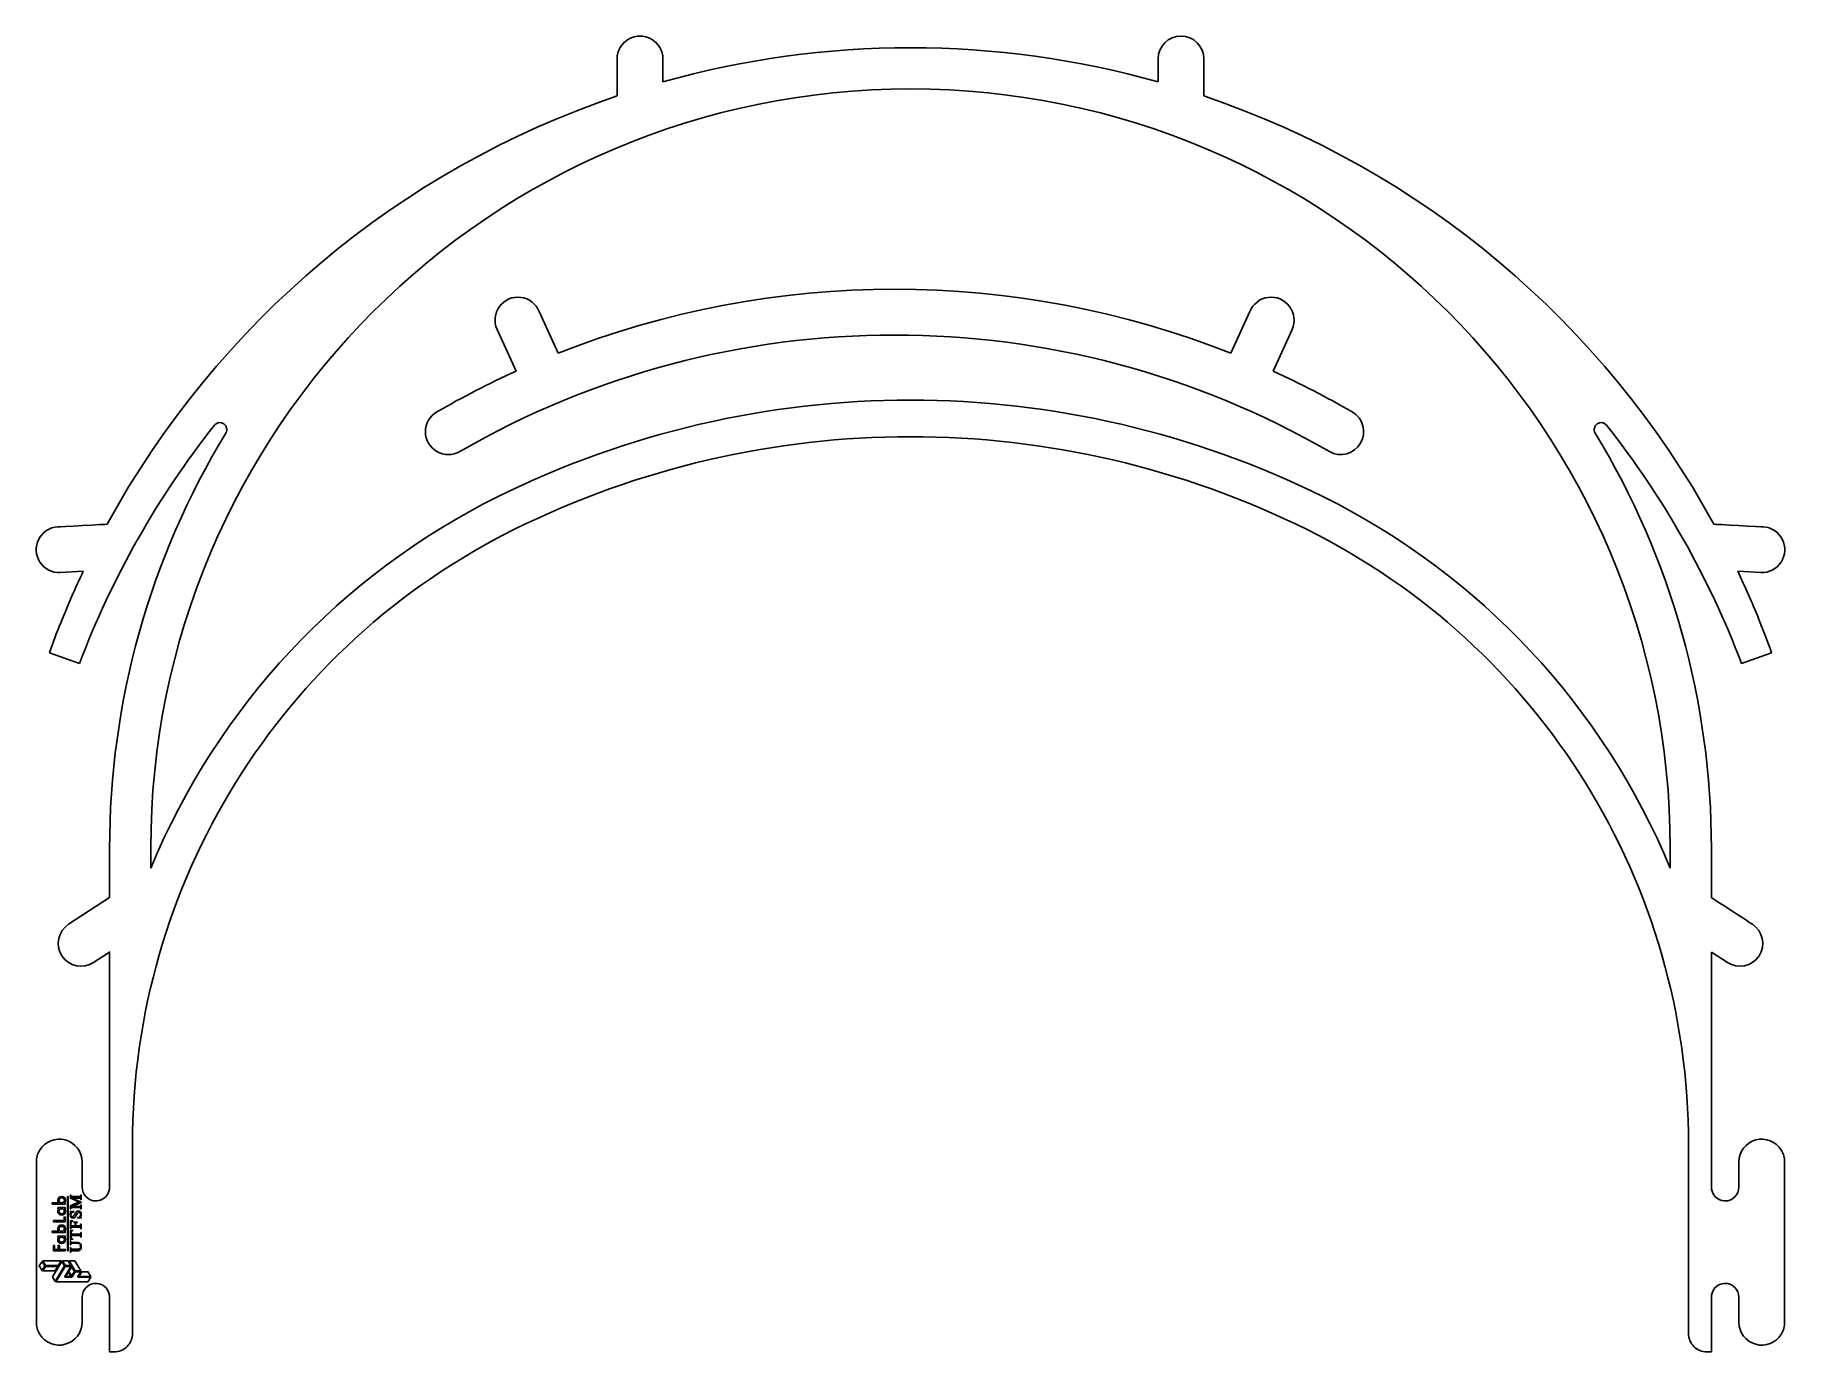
# Model space of a CAD drawing. Extents: x 27 to 570, y 415 to 823.
import ezdxf

# ---------------------------------------------------------------- set-up
doc = ezdxf.new("R2010")
doc.units = 0
doc.layers.get('0').update_dxf_attribs({"linetype": 'CONTINUOUS'})

msp = doc.modelspace()

# ---------------------------------------------------------------- linework, layer by layer
at = {"color": 7}
for points in [[(375.162542, 808.770754), (375.162542, 815.857369)], [(389.335771, 815.857369), (389.335771, 804.384821)], [(189.36591, 724.686161), (183.5046, 737.590631)], [(397.715925, 724.686161), (403.577235, 737.590631)], [(176.314808, 719.147666), (170.453497, 732.052144)], [(410.767027, 719.147666), (416.62833, 732.052144)], [(565.164548, 631.954886), (555.830573, 628.592111)], [(546.51093, 571.308836), (546.51093, 556.111511), (546.51243, 556.136261)], [(37.777642, 547.900586), (50.44665, 556.135886), (50.44815, 556.111136)], [(50.447932, 466.426886), (50.447932, 539.232236), (45.5022, 536.017361)], [(551.456662, 536.017361), (546.51093, 539.232236)], [(551.45688, 536.017736), (551.456662, 536.017361)], [(57.534547, 479.624036), (57.534547, 425.324561)], [(546.51093, 432.411161), (546.51093, 425.324561), (546.51093, 415.403261), (545.093602, 415.403261)], [(51.86526, 415.403261), (50.447932, 415.403261), (50.447932, 425.324561)], [(539.424315, 421.072586), (539.424315, 425.324561)]]:
    msp.add_lwpolyline(points, dxfattribs=at)
msp.add_lwpolyline([(426.353445, 680.228261)], close=True, dxfattribs=at)
at = {"color": 1}
for points in [[(36.74568, 461.620306), (36.74568, 461.220954), (32.702058, 461.220954), (32.702058, 461.620306), (34.765514, 461.620306)], [(36.423951, 461.620306), (36.74568, 461.620306)], [(38.401875, 459.730316), (38.311665, 459.730316), (38.311665, 460.666418), (40.89788, 461.86573), (38.311665, 463.045435), (38.311665, 463.981437), (38.401875, 463.981437), (38.401875, 463.866905)], [(41.044102, 463.045435), (38.835728, 463.045435), (41.616955, 461.770605), (41.616955, 461.690173)], [(41.616955, 461.690173), (38.835728, 460.412886), (41.044102, 460.412886)], [(38.884518, 463.513386), (41.044102, 463.513386)], [(41.526745, 463.866905), (41.526745, 463.981437), (41.616955, 463.981437), (41.616955, 462.577485), (41.526745, 462.577485), (41.526745, 462.694371)], [(34.443735, 459.734614), (34.443735, 460.133966), (36.74568, 460.133966), (36.74568, 459.734614), (36.423951, 459.734614)], [(34.77103, 459.734614), (34.443735, 459.734614)], [(38.236057, 458.860475), (39.379306, 458.860475), (39.379306, 458.770265)], [(38.236057, 458.770265), (38.236057, 458.860475)], [(38.40186, 453.69315), (38.40186, 453.576163), (38.31165, 453.576163), (38.31165, 456.035612), (39.038047, 456.067303), (39.038047, 455.982007)], [(41.044102, 460.198367), (38.884518, 460.198367)], [(39.337862, 455.550561), (39.337862, 455.640772), (40.456691, 455.640772), (40.456691, 455.550561)], [(41.692584, 457.00552), (41.692584, 456.915311), (40.559062, 456.915311), (40.559062, 457.00552)], [(41.526745, 460.763899), (41.526745, 460.880937), (41.616955, 460.880937), (41.616955, 459.730316), (41.526745, 459.730316), (41.526745, 459.847455)], [(36.74568, 452.801542), (36.74568, 452.402189), (32.702058, 452.402189), (32.702058, 452.801542), (34.765514, 452.801542)], [(34.443735, 450.915853), (34.443735, 451.315207), (36.74568, 451.315207), (36.74568, 450.915853), (36.423951, 450.915853)], [(34.77103, 450.915853), (34.443735, 450.915853)], [(36.423951, 452.801542), (36.74568, 452.801542)], [(38.311665, 453.035312), (39.086802, 453.071866), (39.086802, 452.979299)], [(39.086802, 450.390628), (39.086802, 450.29796), (38.311665, 450.336923), (38.311665, 453.035312)], [(38.492071, 455.245882), (38.492071, 454.517029)], [(38.492071, 454.517029), (39.79127, 454.517029), (39.79127, 455.119115)], [(38.518913, 452.374754), (38.518913, 451.909211), (41.044102, 451.909211)], [(41.044102, 451.44121), (38.518913, 451.44121), (38.518913, 451.043863)], [(41.031952, 454.049027), (38.896638, 454.049027)], [(39.993504, 455.119115), (39.993504, 454.517029), (41.031952, 454.517029)], [(41.526745, 452.260224), (41.526745, 452.374754), (41.616955, 452.374754), (41.616955, 450.97321), (41.526745, 450.97321), (41.526745, 451.090147)], [(41.52678, 454.875363), (41.52678, 454.994807), (41.61694, 454.994807), (41.61694, 453.576163), (41.52678, 453.576163), (41.52678, 453.69315)], [(38.401865, 448.623698), (38.311655, 448.623698), (38.311655, 449.793725), (38.401865, 449.793725), (38.401865, 449.669366)], [(38.401865, 446.39331), (38.401865, 446.269001), (38.311655, 446.269001), (38.311655, 447.697424), (38.401865, 447.697424), (38.401865, 447.570658)], [(38.401865, 448.748006), (38.401865, 448.623698)], [(40.234856, 449.09902), (38.896643, 449.09902)], [(38.896643, 447.217188), (40.337302, 447.217188)], [(40.188522, 446.749187), (38.896643, 446.749187)], [(38.91615, 449.318403), (40.256819, 449.318403)], [(36.567972, 438.768276), (38.446444, 441.848266), (38.49027, 441.920173), (36.741071, 441.920173), (33.837089, 437.158028), (43.72834, 437.158028), (44.596596, 438.582339), (40.743825, 438.582339)], [(40.639424, 438.768276), (41.543483, 440.251256), (39.794184, 440.251256), (38.815509, 438.645922)], [(38.708149, 438.582339), (38.708096, 438.582339), (36.67237, 438.582339)], [(38.813955, 438.643265), (38.8125, 438.640958)]]:
    msp.add_lwpolyline(points, dxfattribs=at)
for points in [[(37.657798, 463.528378), (37.657798, 457.933579), (37.41259, 457.933579), (37.41259, 463.528378)], [(33.045931, 456.162648), (36.357389, 456.162648), (36.357389, 457.183294), (36.74566, 457.183294), (36.74566, 455.752163), (33.045931, 455.752163)], [(37.657798, 457.933579), (37.657798, 452.338781), (37.41259, 452.338781), (37.41259, 457.933579)], [(37.657798, 452.338781), (37.657798, 446.743982), (37.41259, 446.743982), (37.41259, 452.338781)], [(33.434257, 448.431006), (33.434257, 447.155274), (34.526961, 447.155274), (34.526961, 448.386628), (34.915231, 448.386628), (34.915231, 447.155274), (36.745665, 447.155274), (36.745665, 446.744789), (33.045936, 446.744789), (33.045936, 448.431006)], [(29.54843, 443.476225), (28.674458, 442.042587), (29.548481, 440.608798), (30.423306, 442.042486)], [(30.635553, 441.920218), (29.766395, 440.495907), (33.550617, 440.495907), (34.418924, 441.920218)], [(34.567999, 442.164774), (35.436305, 443.589086), (29.76654, 443.589086), (30.635649, 442.164774)], [(32.745107, 438.704637), (33.619281, 437.270648), (36.52913, 442.042421), (35.654254, 443.47621)], [(38.490646, 442.164774), (37.621538, 443.588985), (35.872289, 443.588985), (36.741397, 442.164774)], [(37.547449, 439.904686), (36.890503, 438.826975), (38.49027, 438.826975), (37.69001, 440.13836)], [(37.833379, 440.373469), (38.708204, 438.939781), (39.582277, 440.373519), (38.708054, 441.807558)], [(39.794164, 440.495842), (41.543513, 440.495842), (39.656868, 443.58902), (37.90802, 443.58902)], [(44.596992, 438.826965), (43.728636, 440.251276), (41.830306, 440.251276), (40.962, 438.826965)]]:
    msp.add_lwpolyline(points, close=True, dxfattribs=at)
at = {"color": 7}
for points in [[(207.623528, 815.857369), (207.623528, 818.389172), (208.974229, 820.728655), (211.166835, 821.994557)], [(211.166835, 821.994557), (213.359441, 823.260458), (216.060844, 823.260458), (218.25345, 821.994557)], [(218.25345, 821.994557), (220.446056, 820.728655), (221.796757, 818.389172), (221.796757, 815.857369)], [(221.796757, 808.770754), (271.947522, 822.862987), (325.011778, 822.862987), (375.162542, 808.770754)], [(375.162542, 815.857369), (375.162542, 819.771198), (378.335328, 822.943983), (382.249156, 822.943983)], [(382.249156, 822.943983), (386.162985, 822.943983), (389.335771, 819.771198), (389.335771, 815.857369)], [(207.623527, 804.384821), (207.623527, 804.384821), (207.623527, 815.857369), (207.623528, 815.857369)], [(221.796757, 815.857369), (221.796757, 815.857369), (221.796757, 808.770754), (221.796757, 808.770754)], [(49.704218, 671.753786), (83.824499, 734.223515), (140.198411, 781.570038), (207.623527, 804.384821)], [(63.203843, 571.308836), (63.227039, 701.231552), (168.556714, 806.542422), (298.479431, 806.542422)], [(298.479431, 806.542422), (428.402149, 806.542422), (533.731823, 701.231552), (533.75502, 571.308836)], [(389.335771, 804.384821), (456.760743, 781.570083), (513.13456, 734.223707), (547.254862, 671.754161)], [(397.715925, 724.686161), (330.784047, 751.134901), (256.297788, 751.134901), (189.36591, 724.686161)], [(428.186588, 694.271261), (344.867557, 742.375526), (242.214278, 742.375526), (158.895247, 694.271261)], [(171.211609, 739.205276), (169.678546, 737.135536), (169.388334, 734.397252), (170.453497, 732.052144)], [(177.83323, 742.015289), (175.279489, 742.350714), (172.744672, 741.275016), (171.211609, 739.205276)], [(183.5046, 737.590631), (182.558023, 739.986064), (180.386971, 741.679863), (177.83323, 742.015289)], [(409.248611, 742.01541), (406.694839, 741.679964), (404.523778, 739.986113), (403.577235, 737.590631)], [(415.870304, 739.205365), (414.337236, 741.275141), (411.802383, 742.350856), (409.248611, 742.01541)], [(416.62833, 732.052144), (417.693553, 734.397261), (417.403373, 737.135588), (415.870304, 739.205365)], [(176.314808, 719.147666), (167.946612, 715.34678), (159.768226, 711.141151), (151.808633, 706.545686)], [(426.353445, 680.228261), (345.789409, 720.199215), (251.169454, 720.199215), (170.605418, 680.228261)], [(435.273202, 706.545686), (427.313609, 711.141151), (419.135223, 715.34678), (410.767027, 719.147666)], [(151.808643, 706.545668), (149.616035, 705.27977), (148.26533, 702.940289), (148.265326, 700.408486)], [(421.314075, 670.071086), (343.924976, 708.46683), (253.033886, 708.46683), (175.644787, 670.071086)], [(437.867089, 696.865177), (439.823998, 700.254656), (438.66267, 704.588759), (435.273192, 706.545668)], [(82.964467, 702.426236), (65.283368, 680.127288), (51.170093, 655.219371), (41.128508, 628.591736)], [(50.44815, 571.308461), (50.448156, 616.692028), (62.899994, 661.205696), (86.447745, 700.002236)], [(85.844774, 702.850497), (84.923256, 703.491779), (83.661942, 703.305991), (82.964467, 702.426236)], [(86.447745, 700.002236), (87.03034, 700.961935), (86.766293, 702.209216), (85.844774, 702.850497)], [(148.265326, 700.408486), (148.265321, 697.876682), (149.616019, 695.537197), (151.808623, 694.271292)], [(511.114306, 702.850872), (510.192787, 702.209591), (509.92874, 700.96231), (510.511335, 700.002611)], [(510.511335, 700.002611), (534.059086, 661.206071), (546.510924, 616.692403), (546.51093, 571.308836)], [(513.994613, 702.426611), (513.297138, 703.306366), (512.035824, 703.492154), (511.114306, 702.850872)], [(555.830573, 628.592111), (545.788987, 655.219746), (531.675712, 680.127663), (513.994613, 702.426611)], [(151.808623, 694.271292), (154.001226, 693.005386), (156.702629, 693.005382), (158.895237, 694.27128)], [(428.186598, 694.27128), (431.576077, 692.314371), (435.91018, 693.475698), (437.867089, 696.865177)], [(170.605418, 680.228261), (122.072407, 656.149139), (83.914466, 615.291669), (63.203843, 565.228436)], [(533.75502, 565.228436), (513.044397, 615.291669), (474.886455, 656.149139), (426.353445, 680.228261)], [(28.883814, 660.008671), (27.503955, 662.13141), (27.361381, 664.829047), (28.509797, 667.085409)], [(28.509797, 667.085409), (29.658213, 669.341771), (31.923148, 670.814063), (34.451423, 670.947686)], [(34.451423, 670.947686), (34.451423, 670.947686), (49.704217, 671.753786), (49.704218, 671.753786)], [(175.644787, 670.071086), (103.296481, 634.176275), (57.534542, 560.387363), (57.534547, 479.624036)], [(539.424315, 479.624036), (539.42432, 560.387363), (493.662382, 634.176275), (421.314075, 670.071086)], [(547.254862, 671.754161), (547.254862, 671.754161), (562.507658, 670.948061), (562.507657, 670.948061)], [(562.507657, 670.948061), (565.035932, 670.814438), (567.300867, 669.342146), (568.449283, 667.085784)], [(568.449283, 667.085784), (569.597699, 664.829422), (569.455125, 662.131785), (568.075266, 660.009046)], [(35.199457, 656.794211), (32.671183, 656.660588), (30.263673, 657.885933), (28.883814, 660.008671)], [(42.276195, 657.168161), (42.276195, 657.168161), (35.199457, 656.794211), (35.199457, 656.794211)], [(35.320695, 641.229686), (37.475645, 646.612396), (39.795236, 651.927721), (42.276195, 657.168161)], [(561.759623, 656.794586), (561.759623, 656.794586), (554.682885, 657.168536), (554.682885, 657.168536)], [(554.682885, 657.168536), (556.961503, 652.35548), (559.104041, 647.479169), (561.107947, 642.545411)], [(568.075266, 660.009046), (566.695407, 657.886308), (564.287897, 656.660963), (561.759623, 656.794586)], [(31.794532, 631.954511), (32.915712, 635.066574), (34.09128, 638.158772), (35.320695, 641.229686)], [(561.107947, 642.545411), (562.530637, 639.042642), (563.883108, 635.51176), (565.164548, 631.954886)], [(41.128508, 628.591736), (41.128508, 628.591736), (31.794532, 631.954511), (31.794532, 631.954511)], [(50.44815, 556.111136), (50.44815, 556.111136), (50.44815, 571.308461), (50.44815, 571.308461)], [(63.203843, 565.228436), (63.203843, 565.228436), (63.203843, 571.308836), (63.203843, 571.308836)], [(533.75502, 571.308836), (533.75502, 571.308836), (533.75502, 565.228436), (533.75502, 565.228436)], [(546.51243, 556.136261), (546.51243, 556.136261), (559.181438, 547.900961), (559.181437, 547.900961)], [(35.708406, 538.103259), (33.57789, 541.380779), (34.50375, 545.764499), (37.777642, 547.900586)], [(559.181437, 547.900961), (562.455302, 545.764863), (563.381143, 541.381164), (561.250637, 538.103658)], [(45.5022, 536.017361), (42.22106, 533.892423), (37.838922, 534.825738), (35.708406, 538.103259)], [(546.51093, 539.232236), (546.51093, 539.232236), (546.51093, 466.426886), (546.51093, 466.426886)], [(561.250637, 538.103658), (559.120131, 534.826151), (554.738019, 533.892828), (551.45688, 536.017736)], [(27.770767, 474.222161), (27.770764, 475.496876), (28.114587, 476.747992), (28.76601, 477.843686)], [(28.76601, 477.843686), (30.396521, 480.586209), (33.65873, 481.900943), (36.735278, 481.055457)], [(36.735278, 481.055457), (39.811826, 480.209972), (41.944008, 477.412771), (41.943997, 474.222161)], [(539.424315, 425.324561), (539.424315, 425.324561), (539.424315, 479.624036), (539.424315, 479.624036)], [(555.014865, 474.222161), (555.014849, 477.412776), (557.147033, 480.209984), (560.223586, 481.05547)], [(560.223586, 481.05547), (563.300139, 481.900956), (566.562353, 480.586216), (568.19286, 477.843686)], [(568.19286, 477.843686), (568.844281, 476.747991), (569.188101, 475.496875), (569.188095, 474.222161)], [(27.770767, 424.615886), (27.770767, 424.615886), (27.770767, 474.222161), (27.770767, 474.222161)], [(41.943997, 474.222161), (41.943997, 474.222161), (41.943997, 466.426886), (41.943997, 466.426886)], [(555.014865, 466.426886), (555.014865, 466.426886), (555.014865, 474.222161), (555.014865, 474.222161)], [(569.188095, 474.222161), (569.188095, 474.222161), (569.188095, 424.615886), (569.188095, 424.615886)], [(41.943997, 466.426886), (41.944017, 465.299218), (42.39199, 464.217742), (43.189372, 463.420361)], [(47.82309, 462.498641), (49.411934, 463.156747), (50.447902, 464.70714), (50.447932, 466.426886)], [(546.51093, 466.426886), (546.51096, 464.70714), (547.546929, 463.156747), (549.135772, 462.498641)], [(553.76949, 463.420361), (554.566872, 464.217742), (555.014846, 465.299218), (555.014865, 466.426886)], [(43.189372, 463.420361), (44.405418, 462.204319), (46.234247, 461.840536), (47.82309, 462.498641)], [(549.135772, 462.498641), (550.724616, 461.840536), (552.553444, 462.204319), (553.76949, 463.420361)], [(43.189372, 435.417761), (42.391972, 434.620362), (41.943997, 433.538855), (41.943997, 432.411161)], [(47.823125, 436.339467), (46.234274, 436.997592), (44.405428, 436.633814), (43.189372, 435.417761)], [(50.447932, 432.411161), (50.447933, 434.130921), (49.411975, 435.681342), (47.823125, 436.339467)], [(549.135738, 436.339467), (547.546887, 435.681342), (546.51093, 434.130921), (546.51093, 432.411161)], [(553.76949, 435.417761), (552.553435, 436.633814), (550.724588, 436.997592), (549.135738, 436.339467)], [(555.014865, 432.411161), (555.014866, 433.538855), (554.566891, 434.620362), (553.76949, 435.417761)], [(41.943997, 432.411161), (41.943997, 432.411161), (41.943997, 424.615886), (41.943997, 424.615886)], [(50.447932, 425.324561), (50.447932, 425.324561), (50.447932, 432.411161), (50.447932, 432.411161)], [(555.014865, 424.615886), (555.014865, 424.615886), (555.014865, 432.411161), (555.014865, 432.411161)], [(28.76601, 420.994436), (28.1146, 422.090109), (27.770777, 423.341197), (27.770767, 424.615886)], [(41.943997, 424.615886), (41.943974, 421.42529), (39.81178, 418.628121), (36.735241, 417.782655)], [(57.534547, 425.324561), (57.534547, 425.324561), (57.534547, 421.072586), (57.534547, 421.072586)], [(560.223622, 417.782642), (557.147078, 418.628109), (555.014883, 421.425285), (555.014865, 424.615886)], [(569.188095, 424.615886), (569.188088, 423.341198), (568.844268, 422.090109), (568.19286, 420.994436)], [(36.735241, 417.782655), (33.658702, 416.93719), (30.396513, 418.251926), (28.76601, 420.994436)], [(57.534547, 421.072586), (57.534556, 419.568992), (56.937262, 418.126977), (55.874064, 417.063772)], [(541.084799, 417.063772), (540.0216, 418.126977), (539.424306, 419.568992), (539.424315, 421.072586)], [(568.19286, 420.994436), (566.56236, 418.251918), (563.300166, 416.937176), (560.223622, 417.782642)], [(55.874064, 417.063772), (54.810865, 416.000566), (53.368855, 415.403262), (51.86526, 415.403261)], [(545.093602, 415.403261), (543.590008, 415.403262), (542.147997, 416.000566), (541.084799, 417.063772)]]:
    msp.add_open_spline(points, degree=3, dxfattribs=at)
at = {"color": 1}
for points in [[(34.388275, 462.40803), (34.388275, 463.129061), (34.987354, 463.528414), (35.608598, 463.528414)], [(34.765514, 461.620306), (34.427087, 461.892191), (34.388275, 462.24155), (34.388275, 462.40803)], [(35.608598, 463.11798), (35.042764, 463.11798), (34.7433, 462.735274), (34.7433, 462.363652)], [(34.7433, 462.363652), (34.7433, 461.991979), (35.04833, 461.598092), (35.603032, 461.598092)], [(35.603032, 461.598092), (36.074492, 461.598092), (36.457197, 461.897708), (36.457197, 462.369118)], [(35.608598, 463.528414), (36.240822, 463.528414), (36.812222, 463.123495), (36.812222, 462.424678)], [(36.457197, 462.369118), (36.457197, 462.835063), (36.068976, 463.11798), (35.608598, 463.11798)], [(36.812222, 462.424678), (36.812222, 462.053006), (36.645842, 461.792303), (36.423951, 461.620306)], [(38.401875, 463.866905), (38.401875, 463.725549), (38.444147, 463.62561), (38.528641, 463.567041)], [(38.528641, 463.567041), (38.580641, 463.531337), (38.699183, 463.513386), (38.884518, 463.513386)], [(41.044102, 463.513386), (41.247338, 463.513386), (41.374004, 463.536152), (41.424399, 463.581733)], [(41.400079, 462.99183), (41.348079, 463.027533), (41.229387, 463.045435), (41.044102, 463.045435)], [(41.526745, 462.694371), (41.526745, 462.835779), (41.484573, 462.934866), (41.400079, 462.99183)], [(41.424399, 463.581733), (41.492647, 463.641757), (41.526745, 463.73688), (41.526745, 463.866905)], [(34.388275, 458.94704), (34.388275, 459.390771), (34.63233, 459.62931), (34.77103, 459.734614)], [(35.591899, 457.826506), (34.79871, 457.826506), (34.388275, 458.359043), (34.388275, 458.94704)], [(35.597415, 459.756827), (35.003952, 459.756827), (34.7433, 459.346393), (34.7433, 458.991418)], [(34.7433, 458.991418), (34.7433, 458.597531), (35.031733, 458.237041), (35.591899, 458.237041)], [(35.591899, 458.237041), (36.085574, 458.237041), (36.457197, 458.514341), (36.457197, 458.991418)], [(36.812222, 458.94704), (36.812222, 458.364659), (36.401737, 457.826506), (35.591899, 457.826506)], [(36.457197, 458.991418), (36.457197, 459.479527), (36.052328, 459.756827), (35.597415, 459.756827)], [(36.423951, 459.734614), (36.595847, 459.601479), (36.812222, 459.351908), (36.812222, 458.94704)], [(38.388446, 458.705579), (38.363274, 458.732405), (38.312527, 458.754069), (38.236057, 458.770265)], [(38.236057, 457.851312), (38.236057, 458.026919), (38.279181, 458.212906), (38.36528, 458.409574)], [(38.493249, 457.156608), (38.321854, 457.338532), (38.236057, 457.570251), (38.236057, 457.851312)], [(38.36528, 458.409574), (38.405947, 458.500537), (38.426205, 458.564672), (38.426205, 458.60213)], [(38.426205, 458.60213), (38.426205, 458.644251), (38.413669, 458.678801), (38.388446, 458.705579)], [(38.449412, 460.024164), (38.417621, 459.963188), (38.401875, 459.865205), (38.401875, 459.730316)], [(38.5457, 458.290129), (38.46933, 458.150225), (38.431069, 458.005658), (38.431069, 457.856177)], [(38.431069, 457.856177), (38.431069, 457.687139), (38.482769, 457.547435), (38.585967, 457.436966)], [(38.567553, 460.149677), (38.520518, 460.126911), (38.481054, 460.08509), (38.449412, 460.024164)], [(38.540811, 455.627383), (38.508267, 455.545246), (38.492071, 455.41813), (38.492071, 455.245882)], [(39.106319, 456.883569), (38.869084, 456.883569), (38.664794, 456.974632), (38.493249, 457.156608)], [(38.697965, 455.834481), (38.625706, 455.77847), (38.573255, 455.70937), (38.540811, 455.627383)], [(38.855244, 458.613012), (38.725269, 458.537443), (38.622071, 458.429732), (38.5457, 458.290129)], [(38.884518, 460.198367), (38.738246, 460.198367), (38.632541, 460.182069), (38.567553, 460.149677)], [(38.585967, 457.436966), (38.689114, 457.326397), (38.806453, 457.271188), (38.938133, 457.271188)], [(39.038047, 455.982007), (38.883701, 455.939735), (38.770324, 455.890644), (38.697965, 455.834481)], [(39.379306, 458.770265), (39.159973, 458.74098), (38.985219, 458.688629), (38.855244, 458.613012)], [(38.938133, 457.271188), (39.038874, 457.271188), (39.130689, 457.306139), (39.213578, 457.376041)], [(39.481752, 456.976237), (39.367924, 456.914458), (39.242762, 456.883569), (39.106319, 456.883569)], [(39.213578, 457.376041), (39.33543, 457.476681), (39.497899, 457.716423), (39.701085, 458.095116)], [(39.699857, 455.422642), (39.638931, 455.486777), (39.518283, 455.5294), (39.337862, 455.550561)], [(39.793703, 457.24802), (39.699481, 457.128526), (39.59538, 457.038015), (39.481752, 456.976237)], [(39.701085, 458.095116), (39.866763, 458.403808), (39.993981, 458.614666), (40.082536, 458.727742)], [(40.172747, 457.851312), (40.014239, 457.568496), (39.887975, 457.367517), (39.793703, 457.24802)], [(40.173925, 455.500567), (40.113902, 455.468876), (40.068721, 455.424999), (40.038685, 455.368938)], [(40.082536, 458.727742), (40.171142, 458.840568), (40.275493, 458.927519), (40.39574, 458.988445)], [(40.483443, 458.370511), (40.434803, 458.307178), (40.331154, 458.13418), (40.172747, 457.851312)], [(40.456691, 455.550561), (40.328371, 455.548957), (40.234099, 455.532259), (40.173925, 455.500567)], [(40.39574, 458.988445), (40.516088, 459.04937), (40.641951, 459.079908), (40.773581, 459.079908)], [(40.715062, 458.578963), (40.632223, 458.534183), (40.555, 458.464683), (40.483443, 458.370511)], [(40.559062, 457.00552), (40.796347, 457.047692), (40.973859, 457.104607), (41.091699, 457.176164)], [(40.961323, 458.646006), (40.880038, 458.646006), (40.797951, 458.623641), (40.715062, 458.578963)], [(40.773581, 459.079908), (41.023853, 459.079908), (41.239576, 458.982728), (41.420799, 458.788618)], [(41.34152, 458.469196), (41.234261, 458.586986), (41.107495, 458.646006), (40.961323, 458.646006)], [(41.044102, 460.412886), (41.247338, 460.412886), (41.374004, 460.43475), (41.424399, 460.478726)], [(41.400079, 460.144763), (41.348079, 460.180615), (41.229387, 460.198367), (41.044102, 460.198367)], [(41.091699, 457.176164), (41.209489, 457.247569), (41.307422, 457.356885), (41.385397, 457.50391)], [(41.502385, 457.987857), (41.502385, 458.190993), (41.44873, 458.351455), (41.34152, 458.469196)], [(41.385397, 457.50391), (41.463322, 457.651085), (41.502385, 457.8124), (41.502385, 457.987857)], [(41.526745, 459.847455), (41.526745, 459.987058), (41.484573, 460.086293), (41.400079, 460.144763)], [(41.420799, 458.788618), (41.601922, 458.594257), (41.692584, 458.344587), (41.692584, 458.039004)], [(41.424399, 460.478726), (41.492647, 460.5388), (41.526745, 460.633824), (41.526745, 460.763899)], [(41.581663, 457.455269), (41.530365, 457.296712), (41.504892, 457.196422), (41.504892, 457.1542)], [(41.504892, 457.1542), (41.504892, 457.113532), (41.516977, 457.081441), (41.541447, 457.057972)], [(41.541447, 457.057972), (41.565768, 457.034355), (41.616163, 457.016754), (41.692584, 457.00552)], [(41.67057, 457.768423), (41.662397, 457.718028), (41.632811, 457.613677), (41.581663, 457.455269)], [(41.692584, 458.039004), (41.692584, 457.943128), (41.685262, 457.852917), (41.67057, 457.768423)], [(34.388275, 453.589215), (34.388275, 454.310296), (34.987354, 454.70965), (35.608598, 454.70965)], [(34.765514, 452.801542), (34.427087, 453.073376), (34.388275, 453.422735), (34.388275, 453.589215)], [(34.388275, 450.12823), (34.388275, 450.571961), (34.63233, 450.810499), (34.77103, 450.915853)], [(35.591899, 449.007746), (34.79871, 449.007746), (34.388275, 449.540283), (34.388275, 450.12823)], [(35.608598, 454.299164), (35.042764, 454.299164), (34.7433, 453.91646), (34.7433, 453.544786)], [(34.7433, 453.544786), (34.7433, 453.173165), (35.04833, 452.779327), (35.603032, 452.779327)], [(35.597415, 450.938068), (35.003952, 450.938068), (34.7433, 450.527582), (34.7433, 450.172608)], [(34.7433, 450.172608), (34.7433, 449.778721), (35.031733, 449.418231), (35.591899, 449.418231)], [(35.591899, 449.418231), (36.085574, 449.418231), (36.457197, 449.695581), (36.457197, 450.172608)], [(36.812222, 450.12823), (36.812222, 449.545849), (36.401737, 449.007746), (35.591899, 449.007746)], [(36.457197, 450.172608), (36.457197, 450.660667), (36.052328, 450.938068), (35.597415, 450.938068)], [(35.603032, 452.779327), (36.074492, 452.779327), (36.457197, 453.078892), (36.457197, 453.550303)], [(35.608598, 454.70965), (36.240822, 454.70965), (36.812222, 454.30468), (36.812222, 453.605863)], [(36.457197, 453.550303), (36.457197, 454.016248), (36.068976, 454.299164), (35.608598, 454.299164)], [(36.812222, 453.605863), (36.812222, 453.23419), (36.645842, 452.973488), (36.423951, 452.801542)], [(36.423951, 450.915853), (36.595847, 450.78272), (36.812222, 450.533099), (36.812222, 450.12823)], [(38.460329, 453.917398), (38.421417, 453.847496), (38.40186, 453.772729), (38.40186, 453.69315)], [(38.565131, 454.017336), (38.524564, 454.001089), (38.489613, 453.967743), (38.460329, 453.917398)], [(38.585957, 452.705058), (38.541177, 452.621317), (38.518913, 452.511299), (38.518913, 452.374754)], [(38.518913, 451.043863), (38.518913, 450.889467), (38.530246, 450.779801), (38.552961, 450.714863)], [(38.552961, 450.714863), (38.583901, 450.630319), (38.643172, 450.557961), (38.730925, 450.497837)], [(38.896638, 454.049027), (38.729305, 454.049027), (38.618736, 454.038446), (38.565131, 454.017336)], [(38.794308, 452.906139), (38.700036, 452.855794), (38.630636, 452.788749), (38.585957, 452.705058)], [(38.730925, 450.497837), (38.818678, 450.437714), (38.937321, 450.40196), (39.086802, 450.390628)], [(39.086802, 452.979299), (38.950258, 452.961348), (38.852777, 452.936977), (38.794308, 452.906139)], [(39.79127, 455.119115), (39.79127, 455.257215), (39.760833, 455.358357), (39.699857, 455.422642)], [(40.038685, 455.368938), (40.008648, 455.312875), (39.993504, 455.229584), (39.993504, 455.119115)], [(41.031952, 454.517029), (41.199385, 454.517029), (41.309854, 454.527608), (41.363509, 454.54877)], [(41.407385, 453.990559), (41.355385, 454.029521), (41.230274, 454.049027), (41.031952, 454.049027)], [(41.044102, 451.909211), (41.247338, 451.909211), (41.374004, 451.931125), (41.424399, 451.975)], [(41.400079, 451.387606), (41.348079, 451.423309), (41.229437, 451.44121), (41.044102, 451.44121)], [(41.363509, 454.54877), (41.404126, 454.564916), (41.439027, 454.599115), (41.468311, 454.651115)], [(41.526745, 451.090147), (41.526745, 451.229901), (41.484573, 451.329087), (41.400079, 451.387606)], [(41.52678, 453.69315), (41.52678, 453.829644), (41.486965, 453.92878), (41.407385, 453.990559)], [(41.424399, 451.975), (41.492647, 452.036728), (41.526745, 452.131803), (41.526745, 452.260224)], [(41.468311, 454.651115), (41.507324, 454.722621), (41.52678, 454.797387), (41.52678, 454.875363)], [(38.401865, 449.669366), (38.401865, 449.539391), (38.456372, 449.439452), (38.565136, 449.369601)], [(38.509175, 449.030773), (38.437618, 448.96739), (38.401865, 448.873117), (38.401865, 448.748006)], [(38.401865, 447.570658), (38.401865, 447.434164), (38.444889, 447.336683), (38.530988, 447.278164)], [(38.49694, 446.665094), (38.433507, 446.609032), (38.401865, 446.518471), (38.401865, 446.39331)], [(38.896643, 446.749187), (38.693607, 446.749187), (38.560272, 446.721206), (38.49694, 446.665094)], [(38.896643, 449.09902), (38.690298, 449.09902), (38.561175, 449.076204), (38.509175, 449.030773)], [(38.530988, 447.278164), (38.589557, 447.237496), (38.711409, 447.217188), (38.896643, 447.217188)], [(38.565136, 449.369601), (38.615532, 449.335402), (38.73257, 449.318403), (38.91615, 449.318403)], [(41.002672, 446.827212), (40.858105, 446.775212), (40.586722, 446.749187), (40.188522, 446.749187)], [(40.981963, 449.005098), (40.834938, 449.067679), (40.585919, 449.09902), (40.234856, 449.09902)], [(40.256819, 449.318403), (40.588376, 449.318403), (40.845418, 449.285508), (41.028346, 449.219668)], [(40.337302, 447.217188), (40.465672, 447.217188), (40.612747, 447.229022), (40.778425, 447.25254)], [(40.778425, 447.25254), (40.944254, 447.276108), (41.073376, 447.318781), (41.166044, 447.380559)], [(41.344007, 448.655389), (41.249685, 448.826032), (41.129037, 448.942568), (40.981963, 449.005098)], [(41.507329, 447.224559), (41.382168, 447.03767), (41.213982, 446.905187), (41.002672, 446.827212)], [(41.028346, 449.219668), (41.211074, 449.153828), (41.367977, 449.024655), (41.498754, 448.832049)], [(41.166044, 447.380559), (41.258611, 447.442237), (41.335082, 447.531244), (41.395105, 447.64743)], [(41.485315, 448.075214), (41.485315, 448.291338), (41.43828, 448.484746), (41.344007, 448.655389)], [(41.395105, 447.64743), (41.455329, 447.763615), (41.485315, 447.906176), (41.485315, 448.075214)], [(41.498754, 448.832049), (41.629481, 448.639493), (41.695021, 448.377487), (41.695021, 448.04598)], [(41.695021, 448.04598), (41.695021, 447.685189), (41.63239, 447.411398), (41.507329, 447.224559)], [(36.565765, 438.644819), (36.544053, 438.68323), (36.545006, 438.730517), (36.567972, 438.768276)], [(36.672373, 438.582339), (36.628145, 438.582339), (36.587378, 438.606258), (36.565765, 438.644819)], [(38.739841, 438.586601), (38.729611, 438.583893), (38.718981, 438.582339), (38.708149, 438.582339)], [(38.756088, 438.59317), (38.750722, 438.590863), (38.745507, 438.588156), (38.739841, 438.586601)], [(38.756439, 438.593321), (38.756289, 438.593268), (38.756188, 438.593214), (38.756087, 438.593171)], [(38.768574, 438.598486), (38.764713, 438.596279), (38.76045, 438.595076), (38.756439, 438.593321)], [(38.785372, 438.610972), (38.779956, 438.606509), (38.774691, 438.601895), (38.768574, 438.598486)], [(38.792844, 438.616437), (38.790587, 438.614281), (38.787779, 438.612927), (38.785372, 438.610972)], [(38.793445, 438.617189), (38.793195, 438.616939), (38.793094, 438.616688), (38.792843, 438.616437)], [(38.807336, 438.634439), (38.802973, 438.628372), (38.798711, 438.622304), (38.793445, 438.617189)], [(38.8125, 438.640958), (38.811046, 438.638601), (38.80894, 438.636746), (38.807336, 438.634439)], [(38.815108, 438.644869), (38.814758, 438.644268), (38.814305, 438.643866), (38.813955, 438.643265)], [(38.815509, 438.645922), (38.815359, 438.645572), (38.815309, 438.64517), (38.815108, 438.644869)], [(40.637217, 438.644819), (40.615555, 438.68323), (40.616457, 438.730517), (40.639424, 438.768276)], [(40.743825, 438.582339), (40.699597, 438.582339), (40.65888, 438.606258), (40.637217, 438.644819)]]:
    msp.add_open_spline(points, degree=3, dxfattribs=at)

doc.saveas('drawing.dxf')
